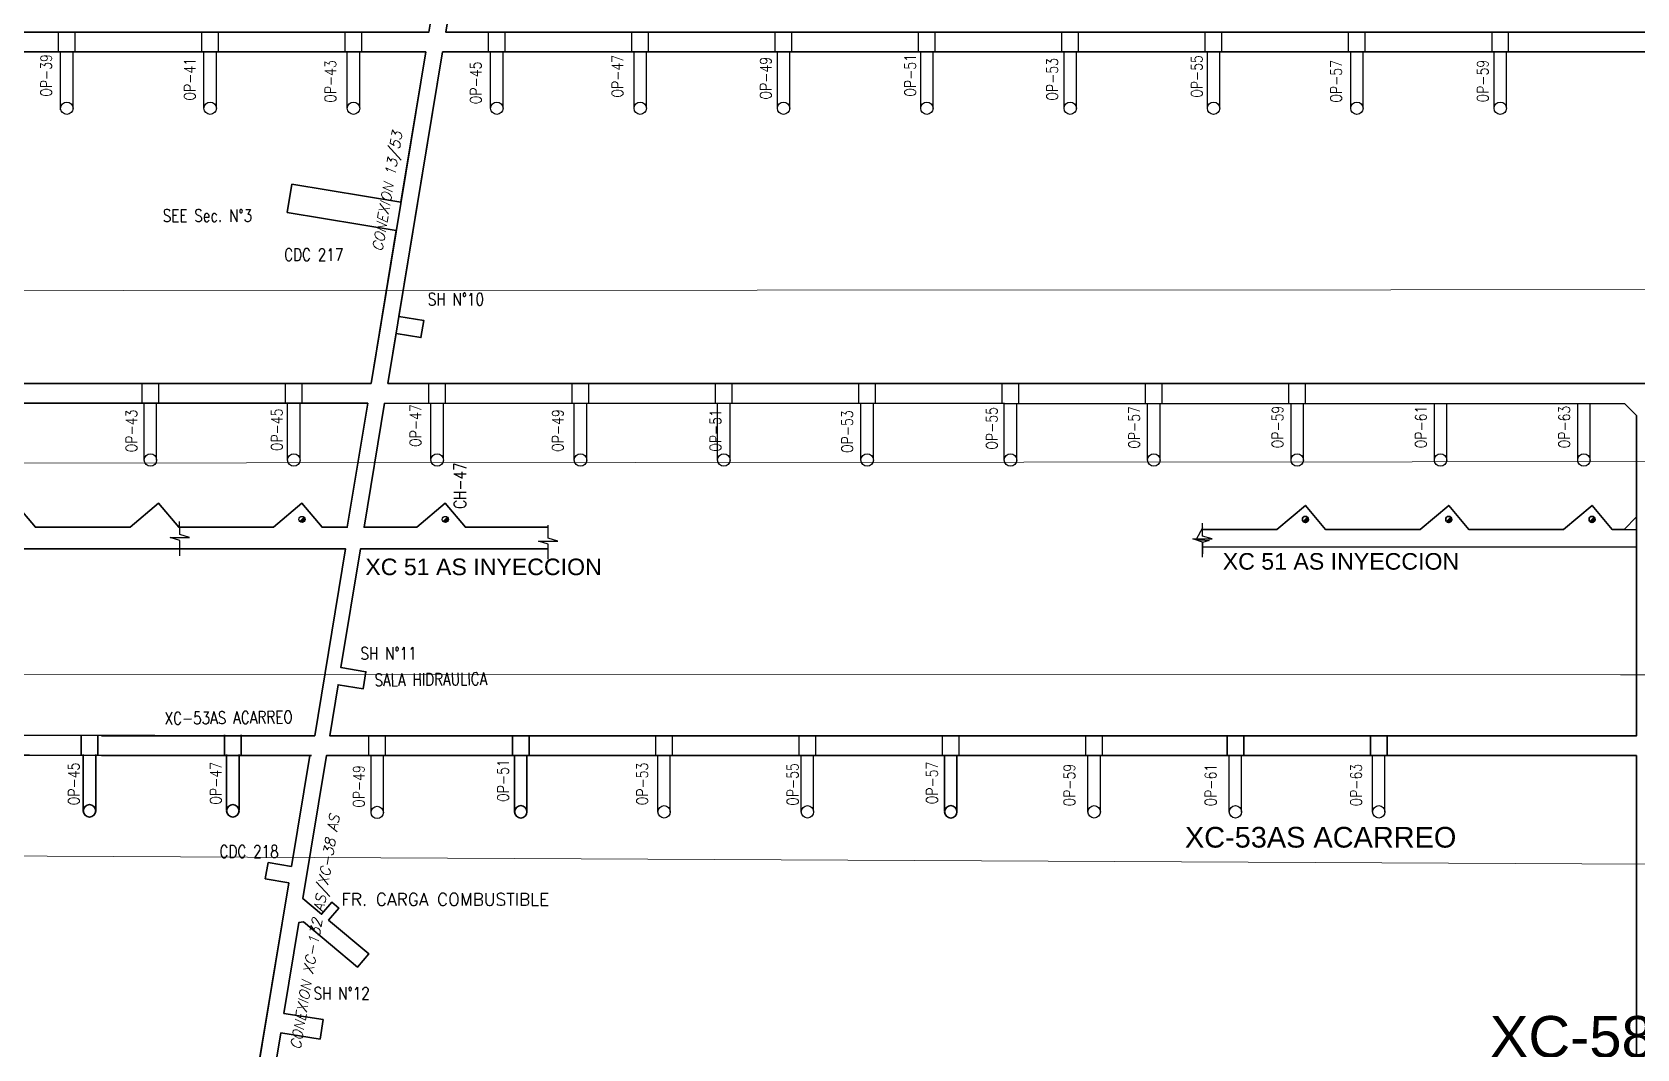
# Model space of a CAD drawing. Header units: millimetres. Extents: x -28 to 1943, y -5245 to 2752.
# Drawn here: x 1161.5 to 1549.3, y -2873.7 to -2628 of the extents above; entities that cross this region are included whole.
import ezdxf

# ---------------------------------------------------------------- set-up
doc = ezdxf.new("R2010")
doc.units = ezdxf.units.MM
doc.linetypes.add('CONTINUA', pattern=[0])
doc.layers.add('231', color=1, linetype='Continuous', lineweight=18, transparency=0.5)
doc.layers.add('232', color=1, linetype='Continuous', lineweight=18, transparency=0.5)
doc.styles.add('ARIAL', font='arial.ttf')
doc.styles.add('ROMANS', font='romans.shx', dxfattribs={"width": 0.8})

msp = doc.modelspace()

# ---------------------------------------------------------------- hatches: boundary and pattern name
for points in [[(1226.22, -2746.269, 0.6655196), (1227.496, -2745.735, 0.2008265), (1227.273, -2745.201)], [(1260.861, -2746.269, 0.6655196), (1262.137, -2745.735, 0.2008265), (1261.914, -2745.201)]]:
    msp.add_hatch(color=3).paths.add_polyline_path(points)
at = {"lineweight": 35}
for points in [[(1468.707, -2746.269, 0.6655196), (1469.983, -2745.735, 0.2008265), (1469.76, -2745.201)], [(1503.348, -2746.269, 0.6655196), (1504.624, -2745.735, 0.2008265), (1504.401, -2745.201)], [(1537.989, -2746.269, 0.6655196), (1539.265, -2745.735, 0.2008265), (1539.042, -2745.201)]]:
    msp.add_hatch(color=7, dxfattribs=at).paths.add_polyline_path(points)

# ---------------------------------------------------------------- linework, layer by layer
at = {"color": 3}
for p, q in [((1167.908, -2632.782), (1167.908, -2627.982)), ((1171.908, -2632.782), (1171.908, -2627.982)), ((1202.549, -2632.782), (1202.549, -2627.982)), ((1206.549, -2632.782), (1206.549, -2627.982)), ((1168.408, -2646.724), (1168.408, -2632.782)), ((1171.408, -2646.724), (1171.408, -2632.782)), ((1203.049, -2646.41), (1203.049, -2632.782)), ((1206.049, -2646.41), (1206.049, -2632.782)), ((1465.243, -2717.751), (1465.243, -2716.904)), ((1465.243, -2717.751), (1465.243, -2716.904)), ((1465.243, -2717.751), (1465.243, -2716.904)), ((1469.243, -2717.753), (1469.243, -2716.904)), ((1469.243, -2717.753), (1469.243, -2716.904)), ((1469.243, -2717.753), (1469.243, -2716.904)), ((1226.22, -2746.269), (1227.273, -2745.201)), ((1260.861, -2746.269), (1261.914, -2745.201)), ((1444.331, -2748.135), (1462.302, -2748.135)), ((1474.091, -2748.135), (1496.943, -2748.135)), ((1508.732, -2748.135), (1531.585, -2748.135))]:
    msp.add_line(p, q, dxfattribs=at)
for p, q in [((1237.19, -2632.782), (1237.19, -2627.982)), ((1241.19, -2632.782), (1241.19, -2627.982)), ((1271.831, -2632.782), (1271.831, -2627.982)), ((1275.831, -2632.782), (1275.831, -2627.982)), ((1306.472, -2632.782), (1306.472, -2627.982)), ((1310.472, -2632.782), (1310.472, -2627.982)), ((1341.113, -2632.782), (1341.113, -2627.982)), ((1345.113, -2632.782), (1345.113, -2627.982)), ((1375.754, -2632.782), (1375.754, -2627.982)), ((1379.754, -2632.782), (1379.754, -2627.982)), ((1410.395, -2632.782), (1410.395, -2627.982)), ((1414.395, -2632.782), (1414.395, -2627.982)), ((1445.036, -2632.782), (1445.036, -2627.982)), ((1449.036, -2632.782), (1449.036, -2627.982)), ((1479.677, -2632.782), (1479.677, -2627.982)), ((1483.677, -2632.782), (1483.677, -2627.982)), ((1514.318, -2632.782), (1514.318, -2627.982)), ((1518.318, -2632.782), (1518.318, -2627.982)), ((1237.69, -2646.232), (1237.69, -2632.782)), ((1240.69, -2646.232), (1240.69, -2632.782)), ((1272.331, -2646.41), (1272.331, -2632.782)), ((1275.331, -2646.41), (1275.331, -2632.782)), ((1306.972, -2646.379), (1306.972, -2632.782)), ((1309.972, -2646.379), (1309.972, -2632.782)), ((1341.613, -2646.587), (1341.613, -2632.782)), ((1344.613, -2646.587), (1344.613, -2632.782)), ((1376.254, -2646.587), (1376.254, -2632.782)), ((1379.254, -2646.587), (1379.254, -2632.782)), ((1410.895, -2646.587), (1410.895, -2632.782)), ((1413.895, -2646.587), (1413.895, -2632.782)), ((1445.536, -2646.41), (1445.536, -2632.782)), ((1448.536, -2646.41), (1448.536, -2632.782)), ((1480.177, -2646.41), (1480.177, -2632.782)), ((1483.177, -2646.41), (1483.177, -2632.782)), ((1514.818, -2646.379), (1514.818, -2632.782)), ((1517.818, -2646.379), (1517.818, -2632.782)), ((1188.115, -2717.638), (1188.115, -2712.839)), ((1192.115, -2717.64), (1192.115, -2712.84)), ((1222.756, -2717.652), (1222.756, -2712.853)), ((1226.756, -2717.654), (1226.756, -2712.854)), ((1257.397, -2717.666), (1257.397, -2712.867)), ((1261.397, -2717.668), (1261.397, -2712.868)), ((1292.038, -2717.68), (1292.038, -2712.881)), ((1296.038, -2717.682), (1296.038, -2712.882)), ((1326.679, -2717.695), (1326.679, -2712.895)), ((1330.679, -2717.696), (1330.679, -2712.897)), ((1361.32, -2717.709), (1361.32, -2712.909)), ((1365.32, -2717.71), (1365.32, -2712.911)), ((1395.961, -2717.723), (1395.961, -2712.923)), ((1399.961, -2717.724), (1399.961, -2712.925)), ((1430.602, -2717.737), (1430.602, -2712.937)), ((1434.602, -2717.738), (1434.602, -2712.939)), ((1465.243, -2717.751), (1465.243, -2712.951)), ((1469.243, -2717.753), (1469.243, -2712.953)), ((1188.615, -2731.451), (1188.615, -2717.638)), ((1191.615, -2731.451), (1191.615, -2717.64)), ((1223.256, -2731.252), (1223.256, -2717.652)), ((1226.256, -2731.252), (1226.256, -2717.654)), ((1257.897, -2731.2), (1257.897, -2717.667)), ((1260.897, -2731.2), (1260.897, -2717.668)), ((1292.538, -2731.451), (1292.538, -2717.681)), ((1295.538, -2731.451), (1295.538, -2717.682)), ((1327.179, -2731.451), (1327.179, -2717.695)), ((1330.179, -2731.451), (1330.179, -2717.696)), ((1361.82, -2731.252), (1361.82, -2717.709)), ((1364.82, -2731.252), (1364.82, -2717.71)), ((1396.461, -2731.399), (1396.461, -2717.723)), ((1399.461, -2731.399), (1399.461, -2717.724)), ((1431.102, -2731.451), (1431.102, -2717.737)), ((1434.102, -2731.451), (1434.102, -2717.738)), ((1465.743, -2731.451), (1465.743, -2717.751)), ((1468.743, -2731.451), (1468.743, -2717.752)), ((1500.384, -2731.451), (1500.384, -2717.751)), ((1503.384, -2731.451), (1503.384, -2717.752)), ((1535.025, -2731.451), (1535.025, -2717.751)), ((1538.025, -2731.451), (1538.025, -2717.752)), ((1396.461, -2731.399), (1396.461, -2720.832)), ((1396.461, -2731.399), (1396.461, -2720.832)), ((1396.461, -2731.399), (1396.461, -2720.832)), ((1399.461, -2731.399), (1399.461, -2720.832)), ((1399.461, -2731.399), (1399.461, -2720.832)), ((1399.461, -2731.399), (1399.461, -2720.832)), ((1431.102, -2731.451), (1431.102, -2721.03)), ((1431.102, -2731.451), (1431.102, -2721.03)), ((1431.102, -2731.451), (1431.102, -2721.03)), ((1434.102, -2731.451), (1434.102, -2721.03)), ((1434.102, -2731.451), (1434.102, -2721.03)), ((1434.102, -2731.451), (1434.102, -2721.03)), ((1465.743, -2731.451), (1465.743, -2721.03)), ((1465.743, -2731.451), (1465.743, -2721.03)), ((1465.743, -2731.451), (1465.743, -2721.03)), ((1468.743, -2731.451), (1468.743, -2721.03)), ((1468.743, -2731.451), (1468.743, -2721.03)), ((1468.743, -2731.451), (1468.743, -2721.03)), ((1500.384, -2731.451), (1500.384, -2721.03)), ((1503.384, -2731.451), (1503.384, -2721.03)), ((1535.025, -2731.451), (1535.025, -2721.03)), ((1538.025, -2731.451), (1538.025, -2721.03)), ((1242.92, -2802.782), (1242.92, -2797.982)), ((1246.92, -2802.782), (1246.92, -2797.982)), ((1312.246, -2802.782), (1312.246, -2797.982)), ((1316.246, -2802.782), (1316.246, -2797.982)), ((1346.887, -2802.782), (1346.887, -2797.982)), ((1350.887, -2802.782), (1350.887, -2797.982)), ((1381.528, -2802.782), (1381.528, -2797.982)), ((1385.528, -2802.782), (1385.528, -2797.982)), ((1416.169, -2802.782), (1416.169, -2797.982)), ((1420.169, -2802.782), (1420.169, -2797.982)), ((1243.419, -2816.527), (1243.419, -2802.782)), ((1246.419, -2816.527), (1246.419, -2802.782)), ((1312.745, -2816.451), (1312.745, -2802.782)), ((1315.745, -2816.451), (1315.745, -2802.782)), ((1347.386, -2816.252), (1347.386, -2802.782)), ((1350.386, -2816.252), (1350.386, -2802.782)), ((1416.668, -2816.451), (1416.668, -2802.782)), ((1419.668, -2816.451), (1419.668, -2802.782)), ((1450.809, -2816.451), (1450.809, -2802.782)), ((1453.809, -2816.451), (1453.809, -2802.782)), ((1485.45, -2816.451), (1485.45, -2802.782)), ((1488.45, -2816.451), (1488.45, -2802.782))]:
    msp.add_line(p, q)
at = {"color": 7, "lineweight": 35}
for p, q in [((1242.634, -2717.66), (1039.311, -2717.656)), ((1237.69, -2747.635), (1242.634, -2717.66)), ((1246.688, -2717.662), (1241.744, -2747.635)), ((1241.744, -2747.635), (1246.688, -2717.662)), ((1546.385, -2717.784), (1246.688, -2717.662)), ((1549.273, -2720.652), (1546.385, -2717.784)), ((1549.273, -2797.982), (1549.273, -2720.652)), ((1468.707, -2746.269), (1469.76, -2745.201)), ((1503.348, -2746.269), (1504.401, -2745.201)), ((1537.989, -2746.269), (1539.042, -2745.201)), ((1236.832, -2752.835), (1197.174, -2752.835)), ((1236.151, -2781.539), (1240.886, -2752.835)), ((1240.886, -2752.835), (1286.21, -2752.835)), ((1242.169, -2782.532), (1236.151, -2781.539)), ((1241.485, -2786.676), (1242.169, -2782.532)), ((1233.438, -2797.982), (1235.466, -2785.683)), ((1235.466, -2785.683), (1241.485, -2786.676)), ((1025.263, -2797.746), (1229.384, -2797.982)), ((1173.39, -2802.543), (1173.39, -2797.743)), ((1177.39, -2802.543), (1177.39, -2797.743)), ((1208.031, -2802.543), (1208.031, -2797.743)), ((1212.031, -2802.543), (1212.031, -2797.743)), ((1357.202, -2797.982), (1233.438, -2797.982)), ((1277.605, -2802.782), (1277.605, -2797.982)), ((1281.605, -2802.782), (1281.605, -2797.982)), ((1357.202, -2797.982), (1549.273, -2797.982)), ((1450.31, -2802.782), (1450.31, -2797.982)), ((1454.31, -2802.782), (1454.31, -2797.982)), ((1484.951, -2802.782), (1484.951, -2797.982)), ((1488.951, -2802.782), (1488.951, -2797.982)), ((1228.592, -2802.782), (1025.263, -2802.546)), ((1173.889, -2816.229), (1173.889, -2802.543)), ((1176.889, -2816.229), (1176.889, -2802.543)), ((1208.53, -2816.024), (1208.53, -2802.543)), ((1211.53, -2816.056), (1211.53, -2802.543)), ((1224.166, -2829.614), (1228.592, -2802.782)), ((1226.944, -2837.345), (1232.646, -2802.782)), ((1232.646, -2802.782), (1357.202, -2802.782)), ((1278.104, -2816.451), (1278.104, -2802.782)), ((1281.104, -2816.451), (1281.104, -2802.782)), ((1357.202, -2802.782), (1549.273, -2802.782)), ((1382.027, -2816.2), (1382.027, -2802.782)), ((1385.027, -2816.2), (1385.027, -2802.782)), ((1218.537, -2828.66), (1217.868, -2832.604)), ((1224.166, -2829.614), (1218.537, -2828.66)), ((1215.361, -2882.982), (1223.515, -2833.561)), ((1217.868, -2832.604), (1223.515, -2833.561)), ((1231.479, -2841.146), (1226.944, -2837.345)), ((1233.939, -2838.244), (1231.479, -2841.146)), ((1235.625, -2839.657), (1233.939, -2838.244)), ((1233.16, -2842.556), (1235.625, -2839.657)), ((1242.856, -2850.684), (1233.16, -2842.556)), ((1225.993, -2843.107), (1227.107, -2842.962)), ((1227.107, -2842.962), (1240.158, -2853.903)), ((1240.158, -2853.903), (1242.856, -2850.684)), ((1222.37, -2865.072), (1231.84, -2866.573)), ((1231.089, -2871.314), (1221.588, -2869.808)), ((1231.84, -2866.573), (1231.089, -2871.314))]:
    msp.add_line(p, q, dxfattribs=at)
at = {"color": 7, "linetype": 'Continuous'}
msp.add_line((1242.634, -2717.66), (1237.69, -2747.635), dxfattribs=at)
msp.add_line((1242.634, -2717.66), (1237.69, -2747.635), dxfattribs=at)
at = {"color": 8}
for p, q in [((1469.22, -2742.33), (1462.302, -2748.135)), ((1469.22, -2742.33), (1474.091, -2748.135)), ((1503.861, -2742.33), (1496.943, -2748.135)), ((1503.861, -2742.33), (1508.732, -2748.135)), ((1538.502, -2742.33), (1531.585, -2748.135)), ((1538.502, -2742.33), (1543.373, -2748.135)), ((1444.331, -2748.135), (1462.302, -2748.135)), ((1474.091, -2748.135), (1496.943, -2748.135)), ((1508.732, -2748.135), (1531.585, -2748.135)), ((1444.331, -2752.335), (1549.273, -2752.335))]:
    msp.add_line(p, q, dxfattribs=at)
at = {"color": 252}
msp.add_line((1444.331, -2752.335), (1543.373, -2752.335), dxfattribs=at)
at = {"linetype": 'Continuous'}
for p, q in [((1178.283, -2797.982), (1229.384, -2797.982)), ((1233.438, -2797.982), (1283.183, -2797.982)), ((1178.283, -2802.782), (1227.265, -2802.782)), ((1232.646, -2802.782), (1283.183, -2802.782))]:
    msp.add_line(p, q, dxfattribs=at)
at = {"color": 7, "lineweight": 35}
for points in [[(1235.95, -2582.835), (1264.741, -2582.835), (1263.974, -2588.304), (1257.428, -2627.982), (1023.911, -2627.979, 0.4442235)], [(1235.95, -2582.835), (1264.741, -2582.835), (1263.974, -2588.304), (1257.428, -2627.982), (1023.911, -2627.979, 0.4442235)], [(1737.368, -2670.241, 0.2081723), (1651.309, -2632.784), (1260.691, -2632.782), (1250.153, -2696.66), (1256.171, -2697.653), (1255.487, -2701.797), (1249.469, -2700.804), (1247.48, -2712.863), (1603.508, -2712.865, -0.4910932), (1721.939, -2866.167), (1722.018, -2866.211)], [(1737.368, -2670.241, 0.2081723), (1651.309, -2632.784), (1260.691, -2632.782), (1250.153, -2696.66), (1256.171, -2697.653), (1255.487, -2701.797), (1249.469, -2700.804), (1247.48, -2712.863), (1402.536, -2712.864)]]:
    msp.add_lwpolyline(points, format="xyb", dxfattribs=at)
for points in [[(1302.242, -2582.835), (1269.379, -2582.835), (1267.912, -2592.574), (1267.338, -2592.488), (1261.482, -2627.982), (1570.14, -2627.984)], [(1302.242, -2582.835), (1269.379, -2582.835), (1267.912, -2592.574), (1267.338, -2592.488), (1261.482, -2627.982), (1570.14, -2627.984)], [(1357.202, -2797.982), (1549.273, -2797.982), (1549.273, -2720.652), (1546.385, -2717.784), (1246.688, -2717.662), (1241.744, -2747.635), (1246.688, -2717.662)], [(1197.168, -2747.635), (1219.815, -2747.635), (1226.733, -2741.83), (1231.604, -2747.635), (1237.69, -2747.635)], [(1197.168, -2747.635), (1219.815, -2747.635), (1226.733, -2741.83), (1231.604, -2747.635), (1237.69, -2747.635)], [(1241.744, -2747.635), (1254.456, -2747.635), (1261.374, -2741.83), (1266.245, -2747.635), (1286.195, -2747.635)], [(1241.744, -2747.635), (1254.456, -2747.635), (1261.374, -2741.83), (1266.245, -2747.635), (1286.195, -2747.635)], [(1357.202, -2797.982), (1233.438, -2797.982), (1235.466, -2785.683), (1241.485, -2786.676), (1242.169, -2782.532), (1236.151, -2781.539), (1240.886, -2752.835), (1286.21, -2752.835)], [(1222.37, -2865.072), (1225.993, -2843.107), (1227.107, -2842.962), (1240.158, -2853.903), (1242.856, -2850.684), (1233.16, -2842.556), (1235.625, -2839.657), (1233.939, -2838.244), (1231.479, -2841.146), (1226.944, -2837.345), (1232.646, -2802.782), (1357.202, -2802.782)], [(1549.273, -2802.782), (1549.272, -2856.241)], [(1549.272, -2856.241), (1549.272, -2859.274)], [(1549.272, -2859.274), (1549.273, -2873.107)], [(1469.621, -2883.146), (1219.415, -2882.982), (1221.588, -2869.808)], [(1549.273, -2873.107), (1549.273, -2878.133), (1545.461, -2888.955)]]:
    msp.add_lwpolyline(points, dxfattribs=at)
msp.add_lwpolyline([(1039.311, -2712.856, 0.3636762), (918.788, -2813.871, 0.0300825), (915.396, -2800.034, -0.0265526), (910.664, -2783.422), (909.637, -2778.612), (908.777, -2774.35, -0.4757057), (1023.911, -2632.779), (1256.637, -2632.782), (1250.649, -2669.076), (1224.307, -2664.755), (1223.19, -2671.564), (1249.526, -2675.884), (1243.426, -2712.861)], format="xyb", close=True, dxfattribs=at)
msp.add_lwpolyline([(1039.311, -2712.856, 0.3636762), (918.788, -2813.871, 0.0300825), (915.396, -2800.034, -0.0265526), (910.664, -2783.422), (909.637, -2778.612), (908.777, -2774.35, -0.4757057), (1023.911, -2632.779), (1256.637, -2632.782), (1250.649, -2669.076), (1224.307, -2664.755), (1223.19, -2671.564), (1249.526, -2675.884), (1243.426, -2712.861)], format="xyb", close=True, dxfattribs=at)
at = {"color": 254, "lineweight": 35}
for points in [[(1256.636, -2632.782), (1243.426, -2712.861)], [(1247.477, -2712.863), (1260.69, -2632.782)], [(1242.634, -2717.66), (1237.689, -2747.635), (1231.604, -2747.635), (1226.733, -2741.83), (1219.815, -2747.635), (1196.963, -2747.635), (1192.092, -2741.83), (1185.174, -2747.635), (1162.322, -2747.635), (1157.451, -2741.83)], [(1286.195, -2747.635), (1266.245, -2747.635), (1261.374, -2741.83), (1254.456, -2747.635), (1241.743, -2747.635), (1246.688, -2717.662)], [(1549.273, -2745.133), (1546.273, -2748.133), (1543.373, -2748.135), (1538.502, -2742.33), (1531.585, -2748.135), (1508.732, -2748.135), (1503.861, -2742.33), (1496.943, -2748.135), (1474.091, -2748.135), (1469.22, -2742.33), (1462.302, -2748.135), (1444.146, -2748.135)], [(1229.809, -2797.982), (1237.216, -2752.835), (1146.194, -2752.835), (1146.194, -2753.085), (1011.287, -2753.085)], [(1229.809, -2797.982), (1192.074, -2797.982)], [(1229.021, -2802.782), (1192.074, -2802.782)]]:
    msp.add_lwpolyline(points, dxfattribs=at)
at = {"color": 8, "linetype": 'CONTINUA'}
for points in [[(1197.174, -2754.501), (1197.174, -2750.832), (1194.845, -2750.092), (1199.554, -2750.09), (1197.184, -2749.374), (1197.155, -2746.248)], [(1197.174, -2754.501), (1197.174, -2750.832), (1194.845, -2750.092), (1199.554, -2750.09), (1197.184, -2749.374), (1197.155, -2746.248)], [(1286.21, -2755.368), (1286.21, -2751.699), (1283.88, -2750.959), (1288.589, -2750.957), (1286.219, -2750.241), (1286.19, -2747.115)], [(1286.21, -2755.368), (1286.21, -2751.699), (1283.88, -2750.959), (1288.589, -2750.957), (1286.219, -2750.241), (1286.19, -2747.115)], [(1444.346, -2754.868), (1444.346, -2751.199), (1442.017, -2750.459), (1446.726, -2750.457), (1444.355, -2749.741), (1444.327, -2746.615)]]:
    msp.add_lwpolyline(points, dxfattribs=at)
at = {"color": 8}
for points in [[(1444.331, -2747.796), (1442.816, -2750.572), (1445.985, -2750.801), (1444.331, -2751.283), (1444.331, -2754.013)], [(1543.373, -2748.135), (1549.273, -2748.135)]]:
    msp.add_lwpolyline(points, dxfattribs=at)
at = {"lineweight": 35}
msp.add_lwpolyline([(1224.166, -2829.614), (1228.592, -2802.782), (1025.263, -2802.546, 0.1316023), (966.484, -2818.292, 0.1414483), (921.245, -2865.288), (913.943, -2877.936, 0.0251733), (907.276, -2892.003, -0.0282466), (899.844, -2904.56, -0.1091643), (948.787, -2884.704)], format="xyb", dxfattribs=at)
msp.add_lwpolyline([(969.247, -2882.982), (1215.361, -2882.982), (1223.515, -2833.561)], dxfattribs=at)
at = {"color": 3}
for centre, radius in [((1169.908, -2646.382), 1.5), ((1204.549, -2646.382), 1.5), ((1226.746, -2745.735), 0.75), ((1261.387, -2745.735), 0.75)]:
    msp.add_circle(centre, radius, dxfattribs=at)
for centre in [(1239.19, -2646.382), (1273.831, -2646.382), (1308.472, -2646.382), (1343.113, -2646.382), (1377.754, -2646.382), (1412.395, -2646.382), (1447.036, -2646.382), (1481.677, -2646.382), (1516.318, -2646.382), (1190.115, -2731.382), (1224.756, -2731.382), (1259.397, -2731.382), (1294.038, -2731.382), (1328.679, -2731.382), (1363.32, -2731.382), (1397.961, -2731.382), (1432.602, -2731.382), (1467.243, -2731.382), (1501.884, -2731.382), (1536.525, -2731.382), (1244.919, -2816.527), (1314.245, -2816.382), (1348.886, -2816.382), (1418.168, -2816.382), (1452.309, -2816.382), (1486.95, -2816.382)]:
    msp.add_circle(centre, 1.5)
at = {"color": 7, "lineweight": 35}
for centre, radius in [((1469.233, -2745.735), 0.75), ((1503.874, -2745.735), 0.75), ((1538.515, -2745.735), 0.75), ((1175.389, -2816.143), 1.5), ((1210.03, -2816.143), 1.5), ((1279.604, -2816.382), 1.5), ((1383.527, -2816.382), 1.5)]:
    msp.add_circle(centre, radius, dxfattribs=at)
at = {"layer": '231'}
msp.add_lwpolyline([(937.817, -2866.935), (920.341, -2846.674), (933.459, -2821.153), (983.021, -2788.411), (1020.672, -2783.096), (1545.408, -2783.244), (1584.361, -2783.255), (1642.404, -2805.175), (1693.161, -2878.716), (1686.255, -2939.512), (1652.914, -2941.316), (1638.563, -2889.151), (1584.448, -2829.229), (987.725, -2826.186), (937.817, -2866.935)], dxfattribs=at)
at = {"layer": '232'}
msp.add_lwpolyline([(925.936, -2820.179), (914.24, -2784.305), (957.525, -2713.981), (1030.413, -2690.488), (1643.035, -2690.215), (1716.3, -2733.877), (1746.503, -2859.325), (1709.258, -2866.177), (1641.124, -2747.433), (1588.946, -2731.701), (1025.511, -2732.226), (970.708, -2764.984), (925.936, -2820.179)], dxfattribs=at)

# ---------------------------------------------------------------- texts
at = {"color": 7, "style": 'ROMANS', "width": 0.8}
for s, height, p in [('OP-39', 2.75, (1166.282, -2643.602)), ('OP-41', 2.75, (1200.997, -2644.525)), ('OP-43', 2.75, (1234.965, -2645.064)), ('OP-45', 2.75, (1270.106, -2645.408)), ('OP-47', 2.75, (1304.336, -2643.806)), ('OP-49', 2.75, (1340.179, -2644.278)), ('OP-51', 2.75, (1375.107, -2643.577)), ('OP-53', 2.75, (1409.412, -2644.542)), ('OP-55', 2.75, (1444.354, -2643.843)), ('OP-57', 2.75, (1478.024, -2645.022)), ('OP-59', 2.75, (1513.461, -2644.972)), ('OP-47', 2.75, (1255.529, -2728.206)), ('OP-63', 2.75, (1533.158, -2728.547)), ('OP-43', 2.75, (1186.887, -2729.512)), ('OP-45', 2.75, (1222.028, -2729.225)), ('OP-49', 2.75, (1289.915, -2729.406)), ('OP-51', 2.75, (1328.019, -2729.378)), ('OP-53', 2.75, (1359.876, -2729.669)), ('OP-55', 2.75, (1394.818, -2728.874)), ('OP-57', 2.75, (1429.216, -2728.646)), ('OP-59', 2.75, (1463.876, -2728.547)), ('OP-61', 2.75, (1498.517, -2728.547)), ('CH-47', 3, (1266.417, -2743.168)), ('OP-45', 2.75, (1172.977, -2814.793)), ('OP-47', 2.75, (1207.255, -2814.647)), ('OP-49', 2.75, (1241.836, -2815.406)), ('OP-51', 2.75, (1276.716, -2813.977)), ('OP-53', 2.75, (1310.34, -2814.796)), ('OP-55', 2.75, (1346.69, -2814.922)), ('OP-57', 2.75, (1380.361, -2814.549)), ('OP-59', 2.75, (1413.564, -2815.081)), ('OP-61', 2.75, (1447.704, -2815.081)), ('OP-63', 2.75, (1482.846, -2815.081))]:
    msp.add_text(s, height=height, rotation=90, dxfattribs=at).set_placement(p)
at = {"color": 254, "linetype": 'Continuous', "style": 'ROMANS', "oblique": 15}
for s, p in [('CONEXION 13/53', (1246.13, -2681.17)), ('CONEXION XC-132 AS/XC-38 AS', (1226.343, -2873.976))]:
    msp.add_text(s, height=2.5, rotation=80.44028, dxfattribs=at).set_placement(p)
at = {"linetype": 'Continuous', "style": 'ROMANS', "width": 0.8}
for s, p in [('SEE Sec. N°3', (1193.09, -2673.814)), ('CDC 217', (1222.422, -2683.266)), ('SH N°10', (1257.144, -2694.026)), ('SH N°11', (1240.869, -2779.587)), ('CDC 218', (1206.802, -2827.466)), ('SH N°12', (1229.542, -2861.745))]:
    msp.add_text(s, height=3, dxfattribs=at).set_placement(p)
at = {"color": 7}
for s, height, style, p in [('XC 51 AS INYECCION', 4, 'ARIAL', (1242.044, -2759.194)), ('XC 51 AS INYECCION', 4, 'ARIAL', (1449.247, -2757.869)), ('XC-53AS ACARREO', 5, 'ARIAL', (1440.111, -2825.024, -10579.807)), ('FR. CARGA COMBUSTIBLE', 3, 'ROMANS', (1236.221, -2839.047)), ('FR. CARGA COMBUSTIBLE', 3, 'ROMANS', (1236.221, -2839.047)), ('XC-58AS ACARREO', 10, 'ARIAL', (1513.79, -2875.714))]:
    msp.add_text(s, height=height, dxfattribs=dict(at, style=style)).set_placement(p)
at = {"color": 254, "style": 'ROMANS', "width": 0.8}
for s, p in [('SALA HIDRAULICA', (1244.276, -2786.028)), ('XC-53AS ACARREO', (1193.551, -2795.3))]:
    msp.add_text(s, height=3, rotation=0.63243, dxfattribs=at).set_placement(p)

doc.saveas('drawing.dxf')
